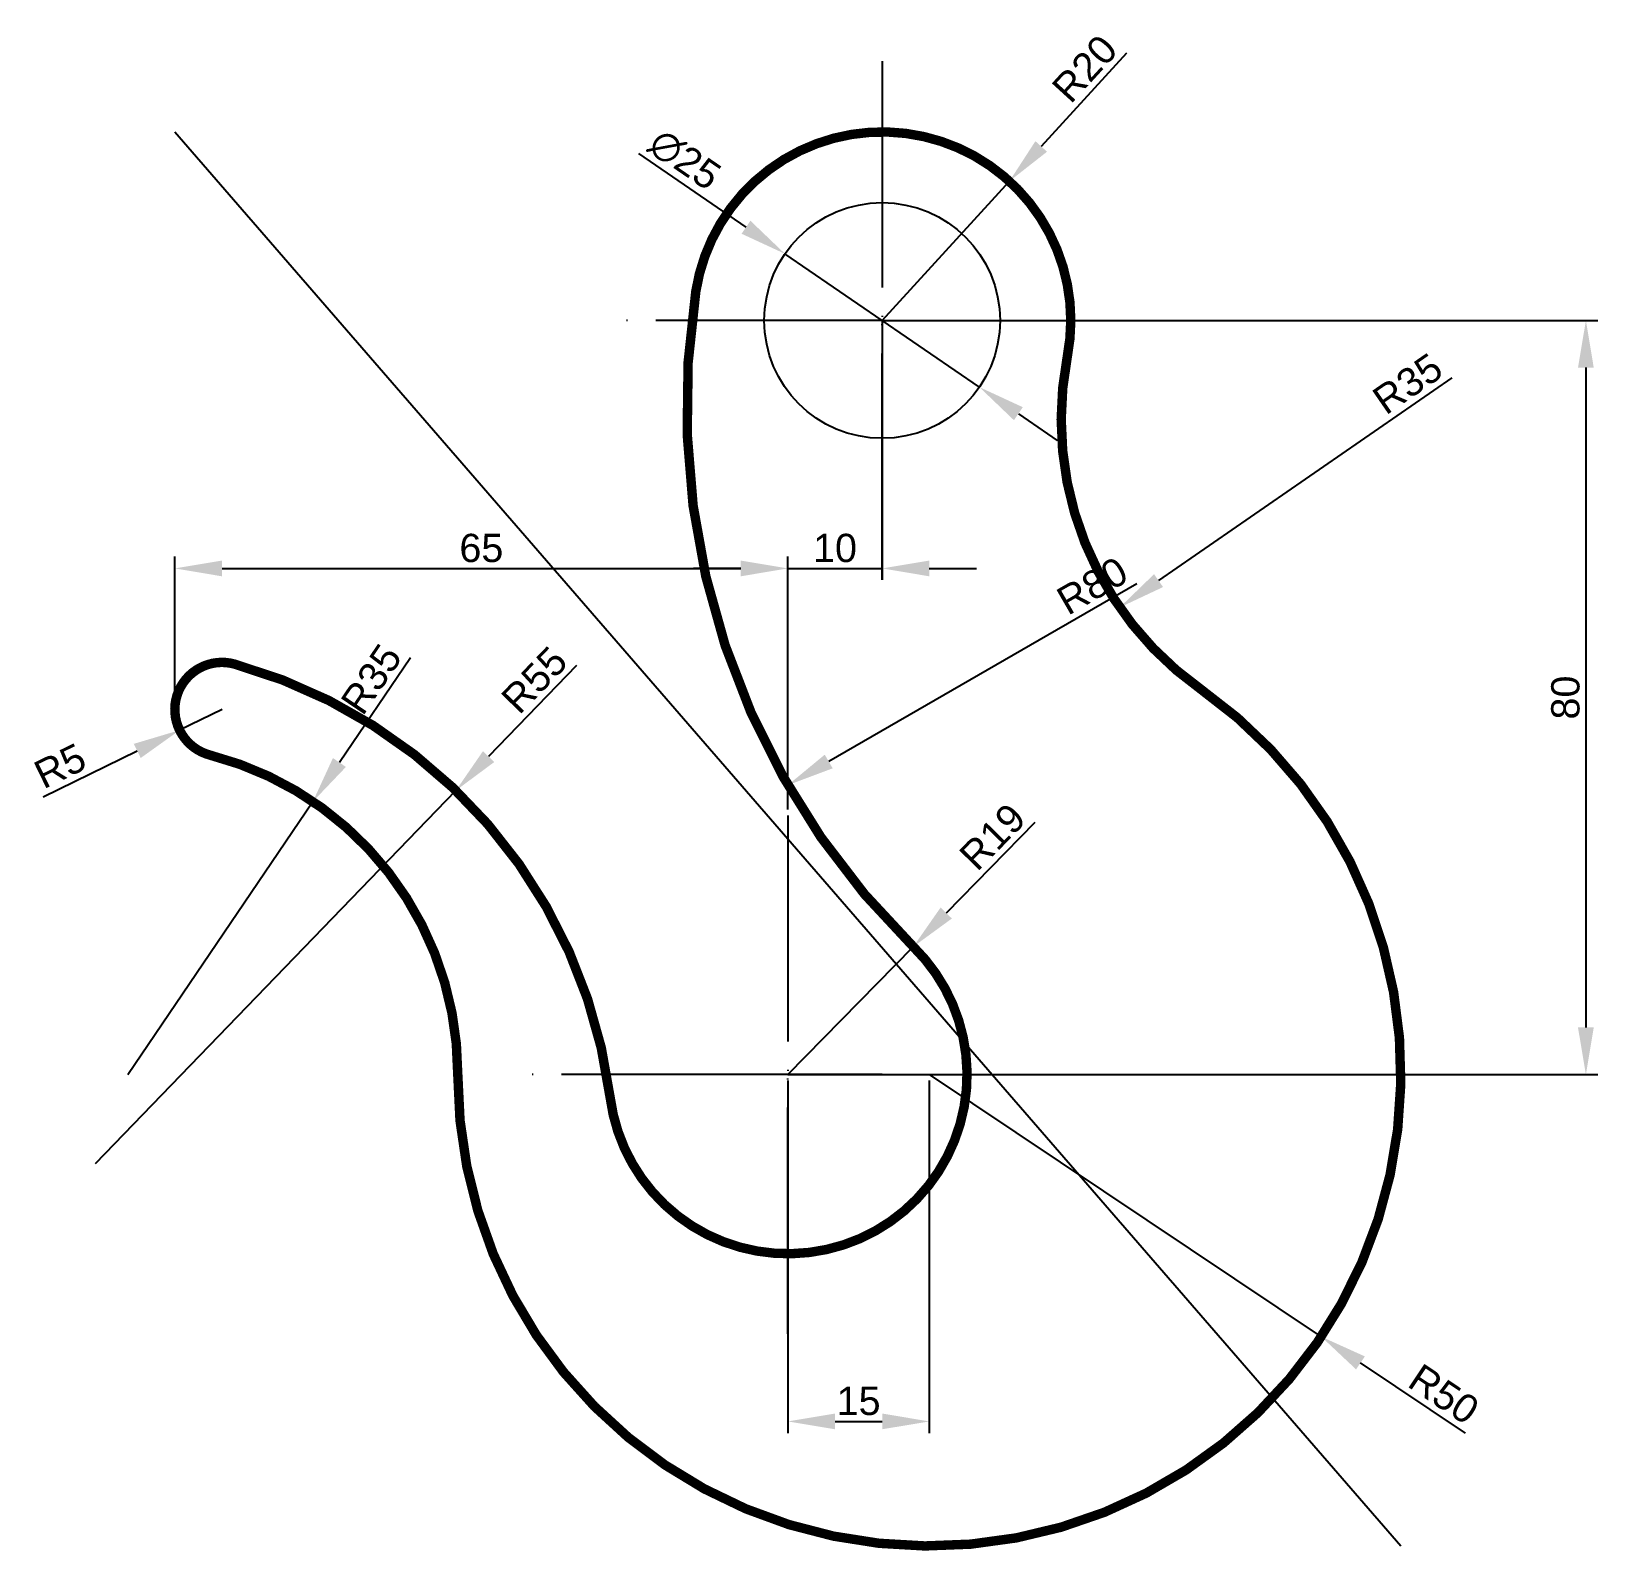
# Model space of a CAD drawing. Header units: millimetres. Extents: x -80 to 86, y -76 to 86.
import ezdxf

# ---------------------------------------------------------------- set-up
doc = ezdxf.new("R2010")
doc.units = ezdxf.units.MM
doc.linetypes.add('ACAD_ISO04W100', pattern=[30, 24, -3, 0, -3])
doc.layers.add('Cotas', color=252, linetype='Continuous')
doc.layers.add('Ejes', color=252, linetype='ACAD_ISO04W100')
doc.styles.get("Standard").update_dxf_attribs({"font": 'arial.ttf'})
doc.dimstyles.new('ISO-25', dxfattribs={"dimtxt": 3, "dimasz": 5, "dimexe": 1.25, "dimexo": 0.625, "dimtad": 1, "dimtxsty": 'Standard', "dimcen": 2.5, "dimadec": 0, "dimazin": 0, "dimtfac": 1, "dimtmove": 0, "dimatfit": 3, "dimfxl": 1, "dimarcsym": 0})

# ---------------------------------------------------------------- blocks, each defined once
blk = doc.blocks.new('*D51')
at = {"layer": 'Cotas', "color": 0, "lineweight": -2, "transparency": 16777216}
for p, q in [((-15.85, 72.71), (-4.44, 64.89)), ((20.31, 47.93), (-0.31, 62.07)), ((24.44, 45.11), (28.56, 42.28))]:
    blk.add_line(p, q, dxfattribs=at)
at = {"layer": 'Cotas', "color": 0, "transparency": 16777216}
for points in [[(-3.97, 65.58), (-4.91, 64.2), (-0.31, 62.07)], [(24.91, 45.8), (23.97, 44.42), (20.31, 47.93)]]:
    blk.add_solid(points, dxfattribs=at)
at = {"layer": 'Defpoints', "color": 0, "transparency": 16777216}
for p in [(-0.31, 62.07), (20.31, 47.93)]:
    blk.add_point(p, dxfattribs=at)
at = {"layer": 'Cotas', "color": 0, "transparency": 16777216, "insert": (-10.94, 72.06), "char_height": 3, "attachment_point": 5, "rotation": 325.5834}
blk.add_mtext('∅25', dxfattribs=at)
blk = doc.blocks.new('*D40')
at = {"layer": 'Cotas', "color": 0, "lineweight": -2, "transparency": 16777216}
for p, q in [((35.9, 83.36), (26.86, 73.46)), ((10, 55), (23.49, 69.77))]:
    blk.add_line(p, q, dxfattribs=at)
at = {"layer": 'Cotas', "color": 0, "transparency": 16777216}
blk.add_solid([(26.25, 74.02), (27.48, 72.9), (23.49, 69.77)], dxfattribs=at)
at = {"layer": 'Defpoints', "color": 0, "transparency": 16777216}
for p in [(23.49, 69.77), (10, 55)]:
    blk.add_point(p, dxfattribs=at)
at = {"layer": 'Cotas', "color": 0, "transparency": 16777216, "insert": (31.48, 81.71), "char_height": 3, "attachment_point": 5, "rotation": 47.5908}
blk.add_mtext('R20', dxfattribs=at)
blk = doc.blocks.new('*D41')
at = {"layer": 'Cotas', "color": 0, "lineweight": -2, "transparency": 16777216}
blk.add_line((70.42, 48.92), (39.31, 27.41), dxfattribs=at)
at = {"layer": 'Cotas', "color": 0, "transparency": 16777216}
blk.add_solid([(38.83, 28.09), (39.78, 26.72), (35.19, 24.56)], dxfattribs=at)
at = {"layer": 'Defpoints', "color": 0, "transparency": 16777216}
for p in [(63.98, 44.47), (35.19, 24.56)]:
    blk.add_point(p, dxfattribs=at)
at = {"layer": 'Cotas', "color": 0, "transparency": 16777216, "insert": (65.72, 48.29), "char_height": 3, "attachment_point": 5, "rotation": 34.6593}
blk.add_mtext('R35', dxfattribs=at)
blk = doc.blocks.new('*D42')
at = {"layer": 'Cotas', "color": 0, "lineweight": -2, "transparency": 16777216}
for p, q in [((10.62, 55), (85.87, 55)), ((84.62, 50), (84.62, -20)), ((0.63, -25), (85.87, -25))]:
    blk.add_line(p, q, dxfattribs=at)
at = {"layer": 'Cotas', "color": 0, "transparency": 16777216}
for points in [[(83.78, 50), (85.45, 50), (84.62, 55)], [(83.78, -20), (85.45, -20), (84.62, -25)]]:
    blk.add_solid(points, dxfattribs=at)
at = {"layer": 'Defpoints', "color": 0, "transparency": 16777216}
for p in [(10, 55), (0, -25), (84.62, -25)]:
    blk.add_point(p, dxfattribs=at)
at = {"layer": 'Cotas', "color": 0, "transparency": 16777216, "insert": (82.46, 15), "char_height": 3, "attachment_point": 5, "rotation": 90}
blk.add_mtext('80', dxfattribs=at)
blk = doc.blocks.new('*D43')
at = {"layer": 'Cotas', "color": 0, "lineweight": -2, "transparency": 16777216}
for p, q in [((15, -25), (56.56, -52.8)), ((71.86, -63.03), (60.72, -55.58))]:
    blk.add_line(p, q, dxfattribs=at)
at = {"layer": 'Cotas', "color": 0, "transparency": 16777216}
blk.add_solid([(61.18, -54.89), (60.25, -56.27), (56.56, -52.8)], dxfattribs=at)
at = {"layer": 'Defpoints', "color": 0, "transparency": 16777216}
for p in [(15, -25), (56.56, -52.8)]:
    blk.add_point(p, dxfattribs=at)
at = {"layer": 'Cotas', "color": 0, "transparency": 16777216, "insert": (69.56, -58.9), "char_height": 3, "attachment_point": 5, "rotation": 326.2208}
blk.add_mtext('R50', dxfattribs=at)
blk = doc.blocks.new('*D44')
at = {"layer": 'Cotas', "color": 0, "lineweight": -2, "transparency": 16777216}
for p, q in [((26.19, 1.73), (16.79, -7.86)), ((0, -25), (13.3, -11.43))]:
    blk.add_line(p, q, dxfattribs=at)
at = {"layer": 'Cotas', "color": 0, "transparency": 16777216}
blk.add_solid([(16.2, -7.27), (17.39, -8.44), (13.3, -11.43)], dxfattribs=at)
at = {"layer": 'Defpoints', "color": 0, "transparency": 16777216}
for p in [(13.3, -11.43), (0, -25)]:
    blk.add_point(p, dxfattribs=at)
at = {"layer": 'Cotas', "color": 0, "transparency": 16777216, "insert": (21.7, 0.23), "char_height": 3, "attachment_point": 5, "rotation": 45.5906}
blk.add_mtext('R19', dxfattribs=at)
blk = doc.blocks.new('*D26')
at = {"layer": 'Cotas', "color": 0, "lineweight": -2, "transparency": 16777216}
for p, q in [((0, 3.12), (0, 29.95)), ((10, 28.12), (10, 29.95)), ((-5, 28.7), (-10, 28.7)), ((0, 28.7), (10, 28.7)), ((15, 28.7), (20, 28.7))]:
    blk.add_line(p, q, dxfattribs=at)
at = {"layer": 'Cotas', "color": 0, "transparency": 16777216}
for points in [[(-5, 29.53), (-5, 27.86), (0, 28.7)], [(15, 29.53), (15, 27.86), (10, 28.7)]]:
    blk.add_solid(points, dxfattribs=at)
at = {"layer": 'Defpoints', "color": 0, "transparency": 16777216}
for p in [(10, 28.7), (10, 27.5), (0, 2.5)]:
    blk.add_point(p, dxfattribs=at)
at = {"layer": 'Cotas', "color": 0, "transparency": 16777216, "insert": (5, 30.85), "char_height": 3, "attachment_point": 5}
blk.add_mtext('10', dxfattribs=at)
blk = doc.blocks.new('*D27')
at = {"layer": 'Cotas', "color": 0, "lineweight": -2, "transparency": 16777216}
for p, q in [((0, -25.63), (0, -63.04)), ((15, -25.63), (15, -63.04)), ((5, -61.79), (10, -61.79))]:
    blk.add_line(p, q, dxfattribs=at)
at = {"layer": 'Cotas', "color": 0, "transparency": 16777216}
for points in [[(5, -60.95), (5, -62.62), (0, -61.79)], [(10, -60.95), (10, -62.62), (15, -61.79)]]:
    blk.add_solid(points, dxfattribs=at)
at = {"layer": 'Defpoints', "color": 0, "transparency": 16777216}
for p in [(0, -25), (15, -25), (15, -61.79)]:
    blk.add_point(p, dxfattribs=at)
at = {"layer": 'Cotas', "color": 0, "transparency": 16777216, "insert": (7.5, -59.63), "char_height": 3, "attachment_point": 5}
blk.add_mtext('15', dxfattribs=at)
blk = doc.blocks.new('*D45')
at = {"layer": 'Cotas', "color": 0, "lineweight": -2, "transparency": 16777216}
for p, q in [((-65, 14.35), (-65, 29.95)), ((0, 17.16), (0, 29.95)), ((-60, 28.7), (-5, 28.7))]:
    blk.add_line(p, q, dxfattribs=at)
at = {"layer": 'Cotas', "color": 0, "transparency": 16777216}
for points in [[(-60, 29.53), (-60, 27.86), (-65, 28.7)], [(-5, 29.53), (-5, 27.86), (0, 28.7)]]:
    blk.add_solid(points, dxfattribs=at)
at = {"layer": 'Defpoints', "color": 0, "transparency": 16777216}
for p in [(0, 28.7), (0, 16.54), (-65, 13.73)]:
    blk.add_point(p, dxfattribs=at)
at = {"layer": 'Cotas', "color": 0, "transparency": 16777216, "insert": (-32.5, 30.85), "char_height": 3, "attachment_point": 5}
blk.add_mtext('65', dxfattribs=at)
blk = doc.blocks.new('*D46')
at = {"layer": 'Cotas', "color": 0, "lineweight": -2, "transparency": 16777216}
for p, q in [((-60, 13.73), (-64.49, 11.54)), ((-78.97, 4.46), (-68.99, 9.34))]:
    blk.add_line(p, q, dxfattribs=at)
at = {"layer": 'Cotas', "color": 0, "transparency": 16777216}
blk.add_solid([(-69.35, 10.09), (-68.62, 8.59), (-64.49, 11.54)], dxfattribs=at)
at = {"layer": 'Defpoints', "color": 0, "transparency": 16777216}
for p in [(-60, 13.73), (-64.49, 11.54)]:
    blk.add_point(p, dxfattribs=at)
at = {"layer": 'Cotas', "color": 0, "transparency": 16777216, "insert": (-77.17, 7.74), "char_height": 3, "attachment_point": 5, "rotation": 26.0366}
blk.add_mtext('R5', dxfattribs=at)
blk = doc.blocks.new('*D47')
at = {"layer": 'Cotas', "color": 0, "lineweight": -2, "transparency": 16777216}
for p, q in [((-40.01, 19.23), (-47.55, 8.11)), ((-70, -25), (-50.36, 3.97))]:
    blk.add_line(p, q, dxfattribs=at)
at = {"layer": 'Cotas', "color": 0, "transparency": 16777216}
blk.add_solid([(-48.24, 8.58), (-46.86, 7.64), (-50.36, 3.97)], dxfattribs=at)
at = {"layer": 'Defpoints', "color": 0, "transparency": 16777216}
for p in [(-50.36, 3.97), (-70, -25)]:
    blk.add_point(p, dxfattribs=at)
at = {"layer": 'Cotas', "color": 0, "transparency": 16777216, "insert": (-44.16, 16.95), "char_height": 3, "attachment_point": 5, "rotation": 55.8623}
blk.add_mtext('R35', dxfattribs=at)
blk = doc.blocks.new('*D48')
at = {"layer": 'Cotas', "color": 0, "lineweight": -2, "transparency": 16777216}
for p, q in [((-22.4, 18.41), (-31.73, 8.73)), ((-73.4, -34.44), (-35.2, 5.14))]:
    blk.add_line(p, q, dxfattribs=at)
at = {"layer": 'Cotas', "color": 0, "transparency": 16777216}
blk.add_solid([(-32.33, 9.31), (-31.13, 8.16), (-35.2, 5.14)], dxfattribs=at)
at = {"layer": 'Defpoints', "color": 0, "transparency": 16777216}
for p in [(-35.2, 5.14), (-73.4, -34.44)]:
    blk.add_point(p, dxfattribs=at)
at = {"layer": 'Cotas', "color": 0, "transparency": 16777216, "insert": (-26.88, 16.86), "char_height": 3, "attachment_point": 5, "rotation": 46.0223}
blk.add_mtext('R55', dxfattribs=at)
blk = doc.blocks.new('*D49')
at = {"layer": 'Cotas', "color": 0, "lineweight": -2, "transparency": 16777216}
blk.add_line((37, 27.08), (4.33, 8.22), dxfattribs=at)
at = {"layer": 'Cotas', "color": 0, "transparency": 16777216}
blk.add_solid([(3.91, 8.94), (4.75, 7.49), (0, 5.71)], dxfattribs=at)
at = {"layer": 'Defpoints', "color": 0, "transparency": 16777216}
for p in [(69.28, 45.72), (0, 5.71)]:
    blk.add_point(p, dxfattribs=at)
at = {"layer": 'Cotas', "color": 0, "transparency": 16777216, "insert": (32.28, 26.85), "char_height": 3, "attachment_point": 5, "rotation": 30.0054}
blk.add_mtext('R80', dxfattribs=at)
blk = doc.blocks.new('*U39')
for p, q in [((10, 55), (10, 27.5)), ((10, -25), (0, -25)), ((0, -25), (15, -25))]:
    blk.add_line(p, q)
at = {"const_width": 1}
blk.add_lwpolyline([(-61.25, 8.889, -0.3419987), (-35, -25, 1.6449061), (43.813, 15.863, -0.2955124), (29.63, 51.17, 1.0188885), (-9.759, 58.093, 0.2423258), (13.296, -11.427, -1.4053133), (-18.845, -27.424, 0.3015825), (-58.66, 18.547, 1.0093104)], format="xyb", close=True, dxfattribs=at)
blk.add_circle((10, 55), 12.5)
at = {"layer": 'Cotas'}
blk.add_line((-65, 75), (65, -75), dxfattribs=at)
at = {"layer": 'Ejes'}
for p, q in [((10, 82.5), (10, 50)), ((10, 55), (-17.5, 55)), ((10, 55), (37.5, 55)), ((10, 27.5), (10, 55)), ((0, 2.5), (0, -30)), ((0, -25), (-27.5, -25)), ((0, -25), (27.5, -25)), ((0, -52.5), (0, -25))]:
    blk.add_line(p, q, dxfattribs=at)
at = {"layer": 'Cotas'}
for center, mpoint, picture, middle in [((10, 55), (23.488, 69.767), '*D40', (31.476, 81.709)), ((-73.395, -34.442), (-35.204, 5.136), '*D48', (-26.877, 16.863)), ((-70, -25), (-50.359, 3.969), '*D47', (-44.164, 16.95)), ((-60, 13.73), (-64.493, 11.535), '*D46', (-77.167, 7.737)), ((0, -25), (13.296, -11.427), '*D44', (21.701, 0.235)), ((15, -25), (56.559, -52.8), '*D43', (69.565, -58.905))]:
    dim = blk.add_radius_dim(center=center, mpoint=mpoint, dimstyle='ISO-25', dxfattribs=at)
    dim.commit()
    dim.dimension.update_dxf_attribs({"geometry": picture, "text_midpoint": middle})
dim = blk.add_diameter_dim_2p(p1=(20.312, 47.935), p2=(-0.312, 62.065), dimstyle='ISO-25', dxfattribs=at)
dim.commit()
dim.dimension.update_dxf_attribs({"geometry": '*D51', "text_midpoint": (-10.939, 72.062)})
dim = blk.add_linear_dim(base=(84.617, -25), p1=(10, 55), p2=(0, -25), angle=90, dimstyle='ISO-25', dxfattribs=at)
dim.commit()
dim.dimension.update_dxf_attribs({"geometry": '*D42', "text_midpoint": (82.461, 15)})
for center, mpoint, picture, middle in [((63.982, 44.468), (35.193, 24.563), '*D41', (66.945, 46.516)), ((69.278, 45.721), (0, 5.715), '*D49', (33.358, 24.978))]:
    dim = blk.add_radius_dim(center=center, mpoint=mpoint, dimstyle='ISO-25', dxfattribs=at)
    dim.commit()
    dim.dimension.update_dxf_attribs({"geometry": picture, "text_midpoint": middle, "dimtype": 164})
for base, p1, p2, picture, middle in [((0, 28.696), (-65, 13.73), (0, 16.535), '*D45', (-32.5, 30.852)), ((10, 28.696), (0, 2.5), (10, 27.5), '*D26', (5, 30.852)), ((15, -61.788), (0, -25), (15, -25), '*D27', (7.5, -59.631))]:
    dim = blk.add_linear_dim(base=base, p1=p1, p2=p2, dimstyle='ISO-25', dxfattribs=at)
    dim.commit()
    dim.dimension.update_dxf_attribs({"geometry": picture, "text_midpoint": middle})

msp = doc.modelspace()

# ---------------------------------------------------------------- block references
msp.add_blockref('*U39', (0, 0))

doc.saveas('drawing.dxf')
